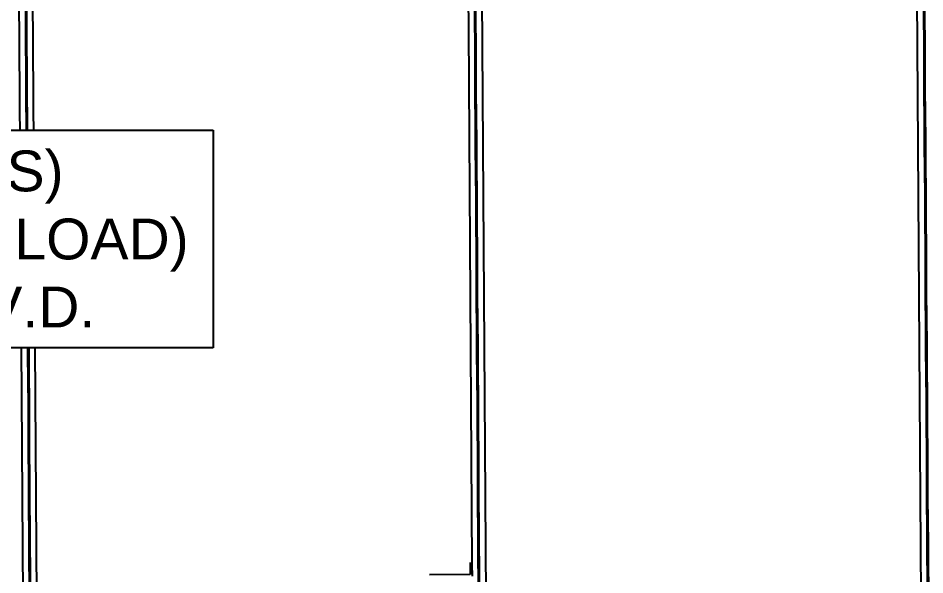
# Model space of a CAD drawing. Header units: feet. Extents: x 919634 to 928945, y 707022 to 708026.
# Drawn here: x 920869.64 to 920914.06, y 707547.43 to 707574.7 of the extents above; entities that cross this region are included whole.
import ezdxf

# ---------------------------------------------------------------- set-up
doc = ezdxf.new("R2010")
doc.units = ezdxf.units.FT
doc.header["$LTSCALE"] = 20
doc.header["$MEASUREMENT"] = 0
doc.linetypes.add('Site Plan$0$PHANTOM2', pattern=[1.25, 0.625, -0.125, 0.125, -0.125, 0.125, -0.125])
for name, color, linetype in [('-u-site-xref', 7, 'Continuous'), ('Site Plan$0$-u-site-bldg ID', 7, 'Continuous'), ('Site Plan$0$-u-site-bldg_interior', 252, 'Continuous')]:
    doc.layers.add(name, color=color, linetype=linetype)
doc.layers.add('Site Plan$0$SP-LOT LINES', color=252, linetype='Site Plan$0$PHANTOM2', lineweight=40)
doc.layers.get('-u-site-xref').off()
doc.styles.add('Site Plan$0$ARIAL', font='arial.ttf')

# ---------------------------------------------------------------- blocks, each defined once
blk = doc.blocks.new('Site Plan')
at = {"layer": 'Site Plan$0$-u-site-bldg_interior'}
for p, q in [((920870.007, 707526.964, 0), (920869.642, 707583.002, 0)), ((920892.309, 707583.149, 0), (920892.592, 707539.484, 0)), ((920870.673, 707526.968, 0), (920870.313, 707582.384, 0)), ((920891.661, 707580.189, 0), (920891.7, 707574.161, 0)), ((920914.057, 707519.373, 0), (920913.674, 707578.288, 0)), ((920891.7, 707574.161, 0), (920891.871, 707547.947, 0)), ((920891.787, 707548.03, 0), (920891.791, 707547.439, 0)), ((920891.871, 707547.947, 0), (920891.875, 707547.356, 0)), ((920891.791, 707547.439, 0), (920889.791, 707547.426, 0))]:
    blk.add_line(p, q, dxfattribs=at)
at = {"layer": 'Site Plan$0$SP-LOT LINES', "ltscale": 0.4, "elevation": 0}
for points in [[(920913.862, 707600.623), (920936.195, 707600.768), (920936.806, 707506.77), (920914.473, 707506.625)], [(920847.863, 707600.194), (920869.863, 707600.337), (920870.474, 707506.339), (920848.475, 707506.196)], [(920869.863, 707600.337), (920891.863, 707600.48), (920892.474, 707506.482), (920870.474, 707506.339)], [(920891.863, 707600.48), (920913.862, 707600.623), (920914.473, 707506.625), (920892.474, 707506.482)]]:
    blk.add_lwpolyline(points, close=True, dxfattribs=at)
at = {"layer": 'Site Plan$0$-u-site-bldg ID', "insert": (920859.757, 707568.215, 0), "char_height": 2, "width": 36.86767, "attachment_point": 2, "style": 'Site Plan$0$ARIAL', "bg_fill": 19, "box_fill_scale": 1.5, "bg_fill_color": 256, "bg_fill_transparency": 0}
blk.add_mtext("BLDG. 9 (7-UNITS)\\PTOWNHOME  (REAR LOAD)\\PF.F. = 14.50' N.A.V.D.", dxfattribs=at)

msp = doc.modelspace()

# ---------------------------------------------------------------- block references
at = {"layer": '-u-site-xref'}
msp.add_blockref('Site Plan', (0, 0), dxfattribs=at)

doc.saveas('drawing.dxf')
